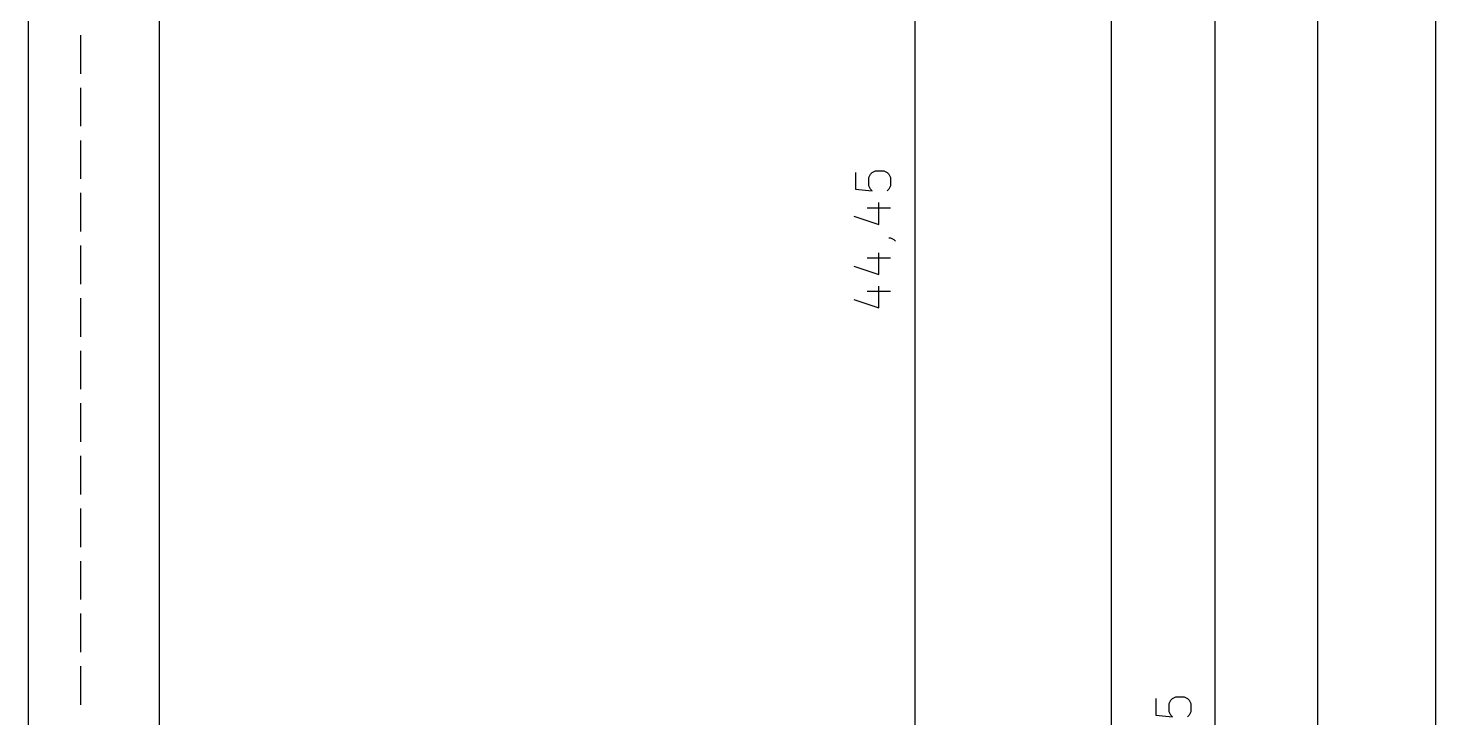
# Model space of a CAD drawing. Extents: x 24 to 504, y -400 to -22.
# Drawn here: x 134.5 to 174.67, y -213.67 to -194 of the extents above; entities that cross this region are included whole.
import ezdxf

# ---------------------------------------------------------------- set-up
doc = ezdxf.new("R2010")
doc.units = 0
doc.layers.add('BLACK', color=7, linetype='CONTINUOUS')

msp = doc.modelspace()

# ---------------------------------------------------------------- linework, layer by layer
at = {"layer": 'BLACK', "linetype": 'CONTINUOUS'}
for p, q in [((138.25, -391.3), (138.25, -154.21358)), ((134.5, -154.8), (134.5, -394.8)), ((165.41, -230.8), (165.41, -154.8)), ((168.37, -275.25), (168.37, -154.8)), ((171.3, -283.8), (171.3, -154.8)), ((174.67, -328.25), (174.67, -154.8)), ((159.8, -177.8), (159.8, -222.25)), ((136, -195.3), (136, -194.2)), ((136, -196.8), (136, -195.7)), ((136, -198.3), (136, -197.2)), ((158.104819, -198.120238), (158.104819, -198.596428)), ((158.485771, -198.263095), (158.53339, -198.167857)), ((158.485771, -198.50119), (158.485771, -198.263095)), ((158.53339, -198.167857), (158.581009, -198.120238)), ((158.581009, -198.120238), (158.676247, -198.072619)), ((158.676247, -198.072619), (158.914342, -198.072619)), ((158.914342, -198.072619), (159.00958, -198.120238)), ((159.00958, -198.120238), (159.0572, -198.167857)), ((159.0572, -198.167857), (159.104819, -198.263095)), ((159.104819, -198.263095), (159.104819, -198.50119)), ((136, -199.8), (136, -198.7)), ((158.104819, -198.596428), (158.581009, -198.644047)), ((158.53339, -198.596428), (158.485771, -198.50119)), ((158.581009, -198.644047), (158.53339, -198.596428)), ((159.0572, -198.596428), (159.00958, -198.644047)), ((159.104819, -198.50119), (159.0572, -198.596428)), ((158.438152, -199.120238), (159.104819, -199.120238)), ((158.771485, -199.596428), (158.771485, -198.977381)), ((158.0572, -199.358333), (158.771485, -199.596428)), ((159.0572, -199.97738), (159.104819, -199.97738)), ((159.104819, -199.97738), (159.200057, -200.024999)), ((159.200057, -200.024999), (159.247676, -200.072618)), ((136, -201.3), (136, -200.2)), ((158.771485, -201.024999), (158.771485, -200.405952)), ((158.0572, -200.786904), (158.771485, -201.024999)), ((158.438152, -200.548809), (159.104819, -200.548809)), ((158.438152, -201.50119), (159.104819, -201.50119)), ((158.771485, -201.97738), (158.771485, -201.358333)), ((136, -202.8), (136, -201.7)), ((158.0572, -201.739285), (158.771485, -201.97738)), ((136, -204.3), (136, -203.2)), ((136, -205.8), (136, -204.7)), ((136, -207.3), (136, -206.2)), ((136, -208.8), (136, -207.7)), ((136, -210.3), (136, -209.2)), ((136, -211.8), (136, -210.7)), ((136, -213.3), (136, -212.2)), ((166.674819, -213.120238), (166.674819, -213.596428)), ((167.055771, -213.263095), (167.10339, -213.167857)), ((167.055771, -213.50119), (167.055771, -213.263095)), ((167.10339, -213.167857), (167.151009, -213.120238)), ((167.151009, -213.120238), (167.246247, -213.072619)), ((167.246247, -213.072619), (167.484342, -213.072619)), ((167.484342, -213.072619), (167.57958, -213.120238)), ((167.57958, -213.120238), (167.6272, -213.167857)), ((167.6272, -213.167857), (167.674819, -213.263095)), ((167.674819, -213.263095), (167.674819, -213.50119)), ((166.674819, -213.596428), (167.151009, -213.644047)), ((167.10339, -213.596428), (167.055771, -213.50119)), ((167.151009, -213.644047), (167.10339, -213.596428)), ((167.6272, -213.596428), (167.57958, -213.644047)), ((167.674819, -213.50119), (167.6272, -213.596428))]:
    msp.add_line(p, q, dxfattribs=at)

doc.saveas('drawing.dxf')
